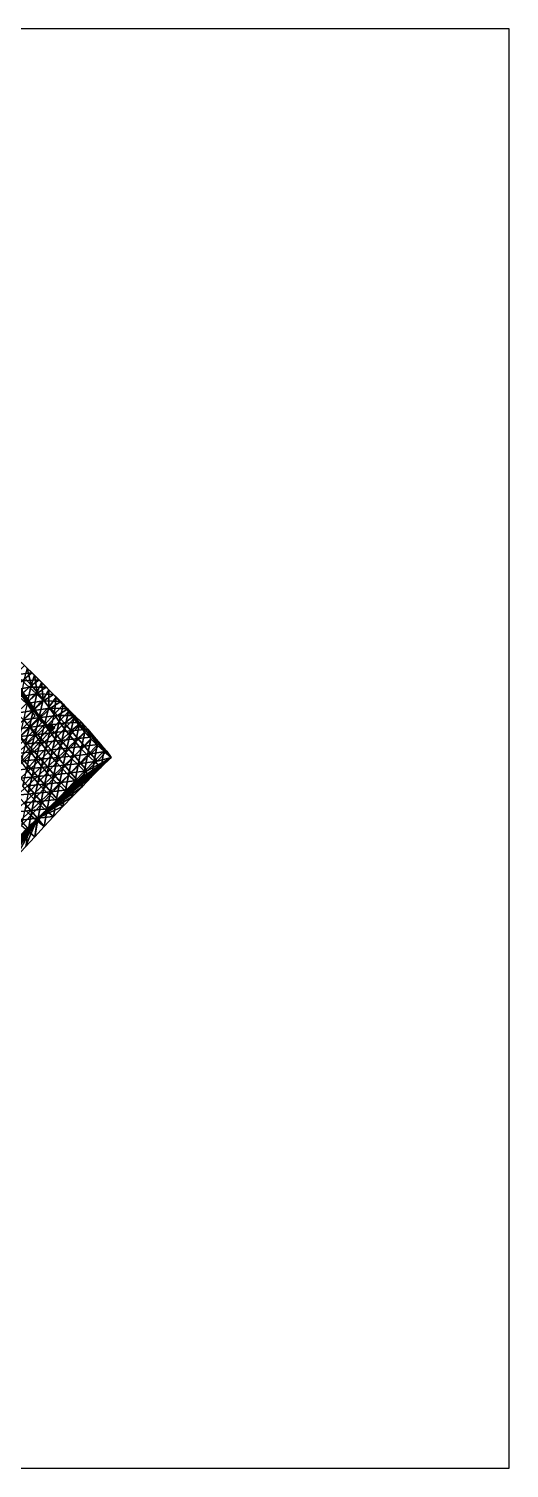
# Model space of a CAD drawing. Header units: metres. Extents: x 20040 to 21060, y 50040 to 51060.
# Drawn here: x 20719 to 21060, y 50040 to 51060 of the extents above; entities that cross this region are included whole.
import ezdxf

# ---------------------------------------------------------------- set-up
doc = ezdxf.new("R2010")
doc.units = ezdxf.units.M

msp = doc.modelspace()

# ---------------------------------------------------------------- linework, layer by layer
at = {"layer": 'DEV_D01_reamer'}
msp.add_polyline3d([(20733.275, 50563.71, 501.5), (20736.103, 50566.539, 501.5)], dxfattribs=at)
at = {"layer": 'DEV_D02_reamer'}
msp.add_polyline3d([(20733.444, 50563.541, 501.5), (20736.273, 50566.369, 501.5)], dxfattribs=at)
at = {"layer": 'DEV_D03_reamer'}
msp.add_polyline3d([(20733.359, 50563.625, 501.62), (20736.188, 50566.454, 501.62)], dxfattribs=at)
at = {"layer": 'DEV_D04_reamer'}
msp.add_polyline3d([(20733.359, 50563.625, 501.38), (20736.188, 50566.454, 501.38)], dxfattribs=at)
at = {"layer": 'DEV_D05_cut'}
msp.add_polyline3d([(20733.183, 50563.802, 501.75), (20736.011, 50566.631, 501.75)], dxfattribs=at)
at = {"layer": 'DEV_D06_cut'}
msp.add_polyline3d([(20733.536, 50563.449, 501.75), (20736.365, 50566.277, 501.75)], dxfattribs=at)
at = {"layer": 'DEV_D07_cut'}
msp.add_polyline3d([(20733.183, 50563.802, 501.25), (20736.011, 50566.631, 501.25)], dxfattribs=at)
at = {"layer": 'DEV_D08_cut'}
msp.add_polyline3d([(20733.536, 50563.449, 501.25), (20736.365, 50566.277, 501.25)], dxfattribs=at)
at = {"layer": 'DEV_D09_cut'}
msp.add_polyline3d([(20732.97, 50564.014, 501.5), (20735.799, 50566.843, 501.5)], dxfattribs=at)
at = {"layer": 'DEV_D10_cut'}
msp.add_polyline3d([(20733.748, 50563.237, 501.5), (20736.577, 50566.065, 501.5)], dxfattribs=at)
at = {"layer": 'DEV_D11_cut'}
msp.add_polyline3d([(20733.359, 50563.625, 502.05), (20736.188, 50566.454, 502.05)], dxfattribs=at)
at = {"layer": 'DEV_D12_cut'}
msp.add_polyline3d([(20733.359, 50563.625, 500.95), (20736.188, 50566.454, 500.95)], dxfattribs=at)
at = {"layer": 'DEV_D13_easer'}
msp.add_polyline3d([(20732.228, 50564.757, 500.7), (20735.056, 50567.585, 500.7)], dxfattribs=at)
at = {"layer": 'DEV_D14_easer'}
msp.add_polyline3d([(20732.794, 50564.191, 500.7), (20735.622, 50567.02, 500.7)], dxfattribs=at)
at = {"layer": 'DEV_D15_easer'}
msp.add_polyline3d([(20733.925, 50563.06, 500.7), (20736.753, 50565.888, 500.7)], dxfattribs=at)
at = {"layer": 'DEV_D16_easer'}
msp.add_polyline3d([(20734.491, 50562.494, 500.7), (20737.319, 50565.323, 500.7)], dxfattribs=at)
at = {"layer": 'DEV_D17_easer'}
msp.add_polyline3d([(20732.228, 50564.757, 502.3), (20735.056, 50567.585, 502.3)], dxfattribs=at)
at = {"layer": 'DEV_D18_easer'}
msp.add_polyline3d([(20732.794, 50564.191, 502.3), (20735.622, 50567.02, 502.3)], dxfattribs=at)
at = {"layer": 'DEV_D19_easer'}
msp.add_polyline3d([(20733.925, 50563.06, 502.3), (20736.753, 50565.888, 502.3)], dxfattribs=at)
at = {"layer": 'DEV_D20_easer'}
msp.add_polyline3d([(20734.491, 50562.494, 502.3), (20737.319, 50565.323, 502.3)], dxfattribs=at)
at = {"layer": 'DEV_D21_easer'}
msp.add_polyline3d([(20732.228, 50564.757, 503.2), (20735.056, 50567.585, 503.2)], dxfattribs=at)
at = {"layer": 'DEV_D22_easer'}
msp.add_polyline3d([(20732.794, 50564.191, 503.2), (20735.622, 50567.02, 503.2)], dxfattribs=at)
at = {"layer": 'DEV_D23_easer'}
msp.add_polyline3d([(20733.925, 50563.06, 503.2), (20736.753, 50565.888, 503.2)], dxfattribs=at)
at = {"layer": 'DEV_D24_easer'}
msp.add_polyline3d([(20734.491, 50562.494, 503.2), (20737.319, 50565.323, 503.2)], dxfattribs=at)
at = {"layer": 'DEV_D25_lifter'}
msp.add_polyline3d([(20731.733, 50565.252, 500.15), (20734.561, 50568.08, 500.15)], dxfattribs=at)
at = {"layer": 'DEV_D26_lifter'}
msp.add_polyline3d([(20732.299, 50564.686, 500.15), (20735.127, 50567.515, 500.15)], dxfattribs=at)
at = {"layer": 'DEV_D27_lifter'}
msp.add_polyline3d([(20732.829, 50564.156, 500.15), (20735.657, 50566.984, 500.15)], dxfattribs=at)
at = {"layer": 'DEV_D28_lifter'}
msp.add_polyline3d([(20733.359, 50563.625, 500.15), (20736.188, 50566.454, 500.15)], dxfattribs=at)
at = {"layer": 'DEV_D29_lifter'}
msp.add_polyline3d([(20733.89, 50563.095, 500.15), (20736.718, 50565.924, 500.15)], dxfattribs=at)
at = {"layer": 'DEV_D30_lifter'}
msp.add_polyline3d([(20734.42, 50562.565, 500.15), (20737.248, 50565.393, 500.15)], dxfattribs=at)
at = {"layer": 'DEV_D31_lifter'}
msp.add_polyline3d([(20734.986, 50561.999, 500.15), (20737.814, 50564.828, 500.15)], dxfattribs=at)
at = {"layer": 'DEV_D32_wall'}
msp.add_polyline3d([(20731.662, 50565.323, 500.9), (20734.491, 50568.151, 500.9)], dxfattribs=at)
at = {"layer": 'DEV_D33_wall'}
msp.add_polyline3d([(20735.056, 50561.928, 500.9), (20737.885, 50564.757, 500.9)], dxfattribs=at)
at = {"layer": 'DEV_D34_wall'}
msp.add_polyline3d([(20731.662, 50565.323, 501.9), (20734.491, 50568.151, 501.9)], dxfattribs=at)
at = {"layer": 'DEV_D35_wall'}
msp.add_polyline3d([(20735.056, 50561.928, 501.9), (20737.885, 50564.757, 501.9)], dxfattribs=at)
at = {"layer": 'DEV_D36_wall'}
msp.add_polyline3d([(20731.662, 50565.323, 502.9), (20734.491, 50568.151, 502.9)], dxfattribs=at)
at = {"layer": 'DEV_D37_wall'}
msp.add_polyline3d([(20735.056, 50561.928, 502.9), (20737.885, 50564.757, 502.9)], dxfattribs=at)
at = {"layer": 'DEV_D38_wall'}
msp.add_polyline3d([(20731.662, 50565.323, 503.8), (20734.491, 50568.151, 503.8)], dxfattribs=at)
at = {"layer": 'DEV_D39_wall'}
msp.add_polyline3d([(20735.056, 50561.928, 503.8), (20737.885, 50564.757, 503.8)], dxfattribs=at)
at = {"layer": 'DEV_D40_back'}
msp.add_polyline3d([(20731.627, 50565.358, 503.9), (20734.455, 50568.186, 503.9)], dxfattribs=at)
at = {"layer": 'DEV_D41_back'}
msp.add_polyline3d([(20731.759, 50565.226, 504.283), (20734.587, 50568.054, 504.283)], dxfattribs=at)
at = {"layer": 'DEV_D42_back'}
msp.add_polyline3d([(20732.134, 50564.85, 504.607), (20734.963, 50567.679, 504.607)], dxfattribs=at)
at = {"layer": 'DEV_D43_back'}
msp.add_polyline3d([(20732.696, 50564.288, 504.824), (20735.525, 50567.117, 504.824)], dxfattribs=at)
at = {"layer": 'DEV_D44_back'}
msp.add_polyline3d([(20733.359, 50563.625, 504.9), (20736.188, 50566.454, 504.9)], dxfattribs=at)
at = {"layer": 'DEV_D45_back'}
msp.add_polyline3d([(20734.022, 50562.963, 504.824), (20736.851, 50565.791, 504.824)], dxfattribs=at)
at = {"layer": 'DEV_D46_back'}
msp.add_polyline3d([(20734.584, 50562.4, 504.607), (20737.413, 50565.229, 504.607)], dxfattribs=at)
at = {"layer": 'DEV_D47_back'}
msp.add_polyline3d([(20734.96, 50562.025, 504.283), (20737.788, 50564.853, 504.283)], dxfattribs=at)
at = {"layer": 'DEV_D48_back'}
msp.add_polyline3d([(20735.092, 50561.893, 503.9), (20737.92, 50564.721, 503.9)], dxfattribs=at)
at = {"layer": 'Drain_RL500_NE'}
msp.add_polyline3d([(20604.604, 50434.87, 499.7), (20611.675, 50441.941, 499.8), (20618.746, 50449.012, 499.9), (20625.817, 50456.083, 500), (20632.888, 50463.155, 500.1), (20639.959, 50470.226, 500.2), (20647.031, 50477.297, 500.3), (20654.102, 50484.368, 500.4), (20661.173, 50491.439, 500.5), (20668.244, 50498.51, 500.6), (20675.315, 50505.581, 500.7), (20682.386, 50512.652, 500.8), (20689.457, 50519.723, 500.9), (20696.528, 50526.794, 501), (20703.599, 50533.865, 501.1), (20710.67, 50540.936, 501.2), (20717.741, 50548.007, 501.3), (20724.812, 50555.078, 501.4), (20731.883, 50562.149, 501.5)], dxfattribs=at)
at = {"layer": 'Drain_RL525_NE'}
msp.add_polyline3d([(20599.805, 50439.544, 524.7), (20606.876, 50446.615, 524.8), (20613.947, 50453.686, 524.9), (20621.018, 50460.757, 525), (20628.089, 50467.829, 525.1), (20635.16, 50474.9, 525.2), (20642.231, 50481.971, 525.3), (20649.302, 50489.042, 525.4), (20656.373, 50496.113, 525.5), (20663.444, 50503.184, 525.6), (20670.515, 50510.255, 525.7), (20677.586, 50517.326, 525.8), (20684.658, 50524.397, 525.9), (20691.729, 50531.468, 526), (20698.8, 50538.539, 526.1), (20705.871, 50545.61, 526.2), (20712.942, 50552.681, 526.3), (20720.013, 50559.752, 526.4), (20727.084, 50566.823, 526.5)], dxfattribs=at)
at = {"layer": 'Drain_RL550_NE'}
msp.add_polyline3d([(20594.984, 50444.197, 549.7), (20602.055, 50451.268, 549.8), (20609.126, 50458.339, 549.9), (20616.197, 50465.41, 550), (20623.268, 50472.481, 550.1), (20630.339, 50479.552, 550.2), (20637.41, 50486.623, 550.3), (20644.481, 50493.694, 550.4), (20651.552, 50500.765, 550.5), (20658.623, 50507.836, 550.6), (20665.694, 50514.907, 550.7), (20672.765, 50521.978, 550.8), (20679.836, 50529.049, 550.9), (20686.907, 50536.12, 551), (20693.979, 50543.192, 551.1), (20701.05, 50550.263, 551.2), (20708.121, 50557.334, 551.3), (20715.192, 50564.405, 551.4), (20722.263, 50571.476, 551.5)], dxfattribs=at)
at = {"layer": 'Lease_boundary'}
msp.add_polyline3d([(20040, 50040, 988.591), (21060, 50040, 939.707), (21060, 51060, 965.073), (20040, 51060, 961.717)], close=True, dxfattribs=at)
at = {"layer": 'OreDrive_RL500'}
msp.add_polyline3d([(20719.217, 50549.483, 500), (20726.288, 50556.554, 500), (20733.359, 50563.625, 500)], dxfattribs=at)
at = {"layer": 'OreDrive_RL525'}
msp.add_polyline3d([(20714.481, 50554.22, 525), (20721.552, 50561.291, 525), (20728.623, 50568.362, 525)], dxfattribs=at)
at = {"layer": 'OreDrive_RL550'}
msp.add_polyline3d([(20716.815, 50566.028, 550), (20723.886, 50573.099, 550)], dxfattribs=at)
at = {"layer": 'VEIN_interpreted'}
for points in [[(20711.445, 50613.495, 665), (20718.362, 50606.907, 665), (20723.396, 50601.873, 640)], [(20711.445, 50613.495, 665), (20723.396, 50601.873, 640), (20716.468, 50608.801, 640)], [(20709.595, 50602.294, 640), (20716.468, 50608.801, 640), (20721.566, 50603.703, 615)], [(20709.595, 50602.294, 640), (20721.566, 50603.703, 615), (20714.614, 50597.97, 615)], [(20714.614, 50597.97, 615), (20721.566, 50603.703, 615), (20726.707, 50598.562, 590)], [(20718.362, 50606.907, 665), (20716.381, 50600.069, 665), (20721.082, 50594.983, 640)], [(20716.468, 50608.801, 640), (20723.396, 50601.873, 640), (20728.502, 50596.767, 615)], [(20716.468, 50608.801, 640), (20728.502, 50596.767, 615), (20721.566, 50603.703, 615)], [(20718.362, 50606.907, 665), (20721.082, 50594.983, 640), (20723.396, 50601.873, 640)], [(20721.566, 50603.703, 615), (20728.502, 50596.767, 615), (20733.649, 50591.62, 590)], [(20721.566, 50603.703, 615), (20733.649, 50591.62, 590), (20726.707, 50598.562, 590)], [(20707.704, 50591.01, 615), (20714.614, 50597.97, 615), (20719.687, 50593.447, 590)], [(20707.704, 50591.01, 615), (20719.687, 50593.447, 590), (20712.695, 50586.557, 590)], [(20712.695, 50586.557, 590), (20719.687, 50593.447, 590), (20724.782, 50588.71, 565)], [(20716.381, 50600.069, 665), (20714.068, 50588.141, 640), (20721.082, 50594.983, 640)], [(20721.082, 50594.983, 640), (20714.068, 50588.141, 640), (20718.529, 50582.899, 615)], [(20714.614, 50597.97, 615), (20726.707, 50598.562, 590), (20719.687, 50593.447, 590)], [(20721.082, 50594.983, 640), (20718.529, 50582.899, 615), (20725.481, 50589.819, 615)], [(20719.687, 50593.447, 590), (20726.707, 50598.562, 590), (20731.859, 50593.41, 565)], [(20719.687, 50593.447, 590), (20731.859, 50593.41, 565), (20724.782, 50588.71, 565)], [(20723.396, 50601.873, 640), (20721.082, 50594.983, 640), (20725.481, 50589.819, 615)], [(20723.396, 50601.873, 640), (20725.481, 50589.819, 615), (20728.502, 50596.767, 615)], [(20724.782, 50588.71, 565), (20731.859, 50593.41, 565), (20736.986, 50588.283, 540)], [(20728.502, 50596.767, 615), (20725.481, 50589.819, 615), (20729.612, 50584.607, 590)], [(20726.707, 50598.562, 590), (20733.649, 50591.62, 590), (20738.804, 50586.465, 565)], [(20726.707, 50598.562, 590), (20738.804, 50586.465, 565), (20731.859, 50593.41, 565)], [(20728.502, 50596.767, 615), (20729.612, 50584.607, 590), (20733.649, 50591.62, 590)], [(20731.859, 50593.41, 565), (20738.804, 50586.465, 565), (20743.932, 50581.337, 540)], [(20731.859, 50593.41, 565), (20743.932, 50581.337, 540), (20736.986, 50588.283, 540)], [(20710.691, 50575.024, 565), (20717.715, 50581.888, 565), (20722.739, 50577, 540)], [(20712.695, 50586.557, 590), (20724.782, 50588.71, 565), (20717.715, 50581.888, 565)], [(20718.529, 50582.899, 615), (20715.793, 50570.66, 590), (20722.726, 50577.611, 590)], [(20717.715, 50581.888, 565), (20724.782, 50588.71, 565), (20729.866, 50583.761, 540)], [(20717.715, 50581.888, 565), (20729.866, 50583.761, 540), (20722.739, 50577, 540)], [(20725.481, 50589.819, 615), (20718.529, 50582.899, 615), (20722.726, 50577.611, 590)], [(20725.481, 50589.819, 615), (20722.726, 50577.611, 590), (20729.612, 50584.607, 590)], [(20729.612, 50584.607, 590), (20722.726, 50577.611, 590), (20726.706, 50572.317, 565)], [(20722.739, 50577, 540), (20729.866, 50583.761, 540), (20734.907, 50578.621, 515)], [(20724.782, 50588.71, 565), (20736.986, 50588.283, 540), (20729.866, 50583.761, 540)], [(20729.612, 50584.607, 590), (20726.706, 50572.317, 565), (20733.529, 50579.382, 565)], [(20733.649, 50591.62, 590), (20729.612, 50584.607, 590), (20733.529, 50579.382, 565)], [(20729.866, 50583.761, 540), (20736.986, 50588.283, 540), (20742.056, 50583.213, 515)], [(20729.866, 50583.761, 540), (20742.056, 50583.213, 515), (20734.907, 50578.621, 515)], [(20733.649, 50591.62, 590), (20733.529, 50579.382, 565), (20738.804, 50586.465, 565)], [(20738.804, 50586.465, 565), (20733.529, 50579.382, 565), (20737.298, 50574.186, 540)], [(20734.907, 50578.621, 515), (20742.056, 50583.213, 515), (20747.043, 50578.226, 490)], [(20736.986, 50588.283, 540), (20743.932, 50581.337, 540), (20747.691, 50576.244, 515)], [(20736.986, 50588.283, 540), (20747.691, 50576.244, 515), (20742.056, 50583.213, 515)], [(20738.804, 50586.465, 565), (20737.298, 50574.186, 540), (20743.932, 50581.337, 540)], [(20742.056, 50583.213, 515), (20747.691, 50576.244, 515), (20751.374, 50571.235, 490)], [(20742.056, 50583.213, 515), (20751.374, 50571.235, 490), (20747.043, 50578.226, 490)], [(20710.691, 50575.024, 565), (20722.739, 50577, 540), (20715.646, 50570.202, 540)], [(20715.646, 50570.202, 540), (20722.739, 50577, 540), (20727.738, 50571.907, 515)], [(20715.646, 50570.202, 540), (20727.738, 50571.907, 515), (20720.593, 50565.167, 515)], [(20722.726, 50577.611, 590), (20715.793, 50570.66, 590), (20719.839, 50565.294, 565)], [(20722.726, 50577.611, 590), (20719.839, 50565.294, 565), (20726.706, 50572.317, 565)], [(20726.706, 50572.317, 565), (20719.839, 50565.294, 565), (20723.728, 50559.976, 540)], [(20720.593, 50565.167, 515), (20727.738, 50571.907, 515), (20732.688, 50566.641, 490)], [(20722.739, 50577, 540), (20734.907, 50578.621, 515), (20727.738, 50571.907, 515)], [(20726.706, 50572.317, 565), (20723.728, 50559.976, 540), (20730.532, 50567.063, 540)], [(20733.529, 50579.382, 565), (20726.706, 50572.317, 565), (20730.532, 50567.063, 540)], [(20727.738, 50571.907, 515), (20734.907, 50578.621, 515), (20739.879, 50573.325, 490)], [(20727.738, 50571.907, 515), (20739.879, 50573.325, 490), (20732.688, 50566.641, 490)], [(20733.529, 50579.382, 565), (20730.532, 50567.063, 540), (20737.298, 50574.186, 540)], [(20737.298, 50574.186, 540), (20730.532, 50567.063, 540), (20734.273, 50561.895, 515)], [(20732.688, 50566.641, 490), (20739.879, 50573.325, 490), (20744.763, 50567.917, 465)], [(20737.298, 50574.186, 540), (20734.273, 50561.895, 515), (20740.993, 50569.059, 515)], [(20734.907, 50578.621, 515), (20747.043, 50578.226, 490), (20739.879, 50573.325, 490)], [(20743.932, 50581.337, 540), (20737.298, 50574.186, 540), (20740.993, 50569.059, 515)], [(20739.879, 50573.325, 490), (20747.043, 50578.226, 490), (20751.926, 50573.343, 465)], [(20739.879, 50573.325, 490), (20751.926, 50573.343, 465), (20744.763, 50567.917, 465)], [(20743.932, 50581.337, 540), (20740.993, 50569.059, 515), (20747.691, 50576.244, 515)], [(20747.691, 50576.244, 515), (20740.993, 50569.059, 515), (20744.696, 50564.038, 490)], [(20747.691, 50576.244, 515), (20744.696, 50564.038, 490), (20751.374, 50571.235, 490)], [(20744.763, 50567.917, 465), (20751.926, 50573.343, 465), (20756.693, 50568.576, 440)], [(20747.043, 50578.226, 490), (20751.374, 50571.235, 490), (20755.163, 50566.339, 465)], [(20747.043, 50578.226, 490), (20755.163, 50566.339, 465), (20751.926, 50573.343, 465)], [(20751.926, 50573.343, 465), (20755.163, 50566.339, 465), (20759.129, 50561.573, 440)], [(20751.926, 50573.343, 465), (20759.129, 50561.573, 440), (20756.693, 50568.576, 440)], [(20708.594, 50563.363, 540), (20715.646, 50570.202, 540), (20720.593, 50565.167, 515)], [(20708.594, 50563.363, 540), (20720.593, 50565.167, 515), (20713.48, 50558.393, 515)], [(20715.793, 50570.66, 590), (20712.926, 50558.316, 565), (20719.839, 50565.294, 565)], [(20719.839, 50565.294, 565), (20712.926, 50558.316, 565), (20716.882, 50552.93, 540)], [(20713.48, 50558.393, 515), (20720.593, 50565.167, 515), (20725.51, 50559.943, 490)], [(20719.839, 50565.294, 565), (20716.882, 50552.93, 540), (20723.728, 50559.976, 540)], [(20720.593, 50565.167, 515), (20732.688, 50566.641, 490), (20725.51, 50559.943, 490)], [(20730.532, 50567.063, 540), (20723.728, 50559.976, 540), (20727.526, 50554.756, 515)], [(20725.51, 50559.943, 490), (20732.688, 50566.641, 490), (20737.571, 50561.245, 465)], [(20730.532, 50567.063, 540), (20727.526, 50554.756, 515), (20734.273, 50561.895, 515)], [(20734.273, 50561.895, 515), (20727.526, 50554.756, 515), (20731.304, 50549.678, 490)], [(20734.273, 50561.895, 515), (20731.304, 50549.678, 490), (20738.009, 50556.85, 490)], [(20732.688, 50566.641, 490), (20744.763, 50567.917, 465), (20737.571, 50561.245, 465)], [(20740.993, 50569.059, 515), (20734.273, 50561.895, 515), (20738.009, 50556.85, 490)], [(20737.571, 50561.245, 465), (20744.763, 50567.917, 465), (20749.549, 50562.45, 440)], [(20737.571, 50561.245, 465), (20749.549, 50562.45, 440), (20742.379, 50555.771, 440)], [(20740.993, 50569.059, 515), (20738.009, 50556.85, 490), (20744.696, 50564.038, 490)], [(20744.696, 50564.038, 490), (20738.009, 50556.85, 490), (20741.815, 50551.959, 465)], [(20744.696, 50564.038, 490), (20741.815, 50551.959, 465), (20748.487, 50559.151, 465)], [(20742.379, 50555.771, 440), (20749.549, 50562.45, 440), (20754.237, 50556.981, 415)], [(20751.374, 50571.235, 490), (20744.696, 50564.038, 490), (20748.487, 50559.151, 465)], [(20744.763, 50567.917, 465), (20756.693, 50568.576, 440), (20749.549, 50562.45, 440)], [(20751.374, 50571.235, 490), (20748.487, 50559.151, 465), (20755.163, 50566.339, 465)], [(20755.163, 50566.339, 465), (20748.487, 50559.151, 465), (20752.437, 50554.415, 440)], [(20749.549, 50562.45, 440), (20756.693, 50568.576, 440), (20761.338, 50563.718, 415)], [(20749.549, 50562.45, 440), (20761.338, 50563.718, 415), (20754.237, 50556.981, 415)], [(20755.163, 50566.339, 465), (20752.437, 50554.415, 440), (20759.129, 50561.573, 440)], [(20759.129, 50561.573, 440), (20752.437, 50554.415, 440), (20756.61, 50549.832, 415)], [(20754.237, 50556.981, 415), (20761.338, 50563.718, 415), (20765.868, 50558.356, 390)], [(20759.129, 50561.573, 440), (20756.61, 50549.832, 415), (20763.336, 50556.943, 415)], [(20756.693, 50568.576, 440), (20759.129, 50561.573, 440), (20763.336, 50556.943, 415)], [(20756.693, 50568.576, 440), (20763.336, 50556.943, 415), (20761.338, 50563.718, 415)], [(20761.338, 50563.718, 415), (20763.336, 50556.943, 415), (20767.828, 50552.436, 390)], [(20761.338, 50563.718, 415), (20767.828, 50552.436, 390), (20765.868, 50558.356, 390)], [(20711.224, 50546.472, 490), (20718.353, 50553.222, 490), (20723.2, 50547.888, 465)], [(20713.48, 50558.393, 515), (20725.51, 50559.943, 490), (20718.353, 50553.222, 490)], [(20716.882, 50552.93, 540), (20713.921, 50540.584, 515), (20720.743, 50547.651, 515)], [(20723.728, 50559.976, 540), (20716.882, 50552.93, 540), (20720.743, 50547.651, 515)], [(20718.353, 50553.222, 490), (20725.51, 50559.943, 490), (20730.381, 50554.571, 465)], [(20718.353, 50553.222, 490), (20730.381, 50554.571, 465), (20723.2, 50547.888, 465)], [(20723.728, 50559.976, 540), (20720.743, 50547.651, 515), (20727.526, 50554.756, 515)], [(20727.526, 50554.756, 515), (20720.743, 50547.651, 515), (20724.575, 50542.529, 490)], [(20723.2, 50547.888, 465), (20730.381, 50554.571, 465), (20735.197, 50549.103, 440)], [(20727.526, 50554.756, 515), (20724.575, 50542.529, 490), (20731.304, 50549.678, 490)], [(20725.51, 50559.943, 490), (20737.571, 50561.245, 465), (20730.381, 50554.571, 465)], [(20730.381, 50554.571, 465), (20737.571, 50561.245, 465), (20742.379, 50555.771, 440)], [(20730.381, 50554.571, 465), (20742.379, 50555.771, 440), (20735.197, 50549.103, 440)], [(20738.009, 50556.85, 490), (20731.304, 50549.678, 490), (20735.138, 50544.772, 465)], [(20738.009, 50556.85, 490), (20735.138, 50544.772, 465), (20741.815, 50551.959, 465)], [(20741.815, 50551.959, 465), (20735.138, 50544.772, 465), (20739.096, 50540.057, 440)], [(20735.197, 50549.103, 440), (20742.379, 50555.771, 440), (20747.107, 50550.276, 415)], [(20741.815, 50551.959, 465), (20739.096, 50540.057, 440), (20745.762, 50547.24, 440)], [(20748.487, 50559.151, 465), (20741.815, 50551.959, 465), (20745.762, 50547.24, 440)], [(20742.379, 50555.771, 440), (20754.237, 50556.981, 415), (20747.107, 50550.276, 415)], [(20748.487, 50559.151, 465), (20745.762, 50547.24, 440), (20752.437, 50554.415, 440)], [(20752.437, 50554.415, 440), (20745.762, 50547.24, 440), (20749.912, 50542.695, 415)], [(20747.107, 50550.276, 415), (20754.237, 50556.981, 415), (20758.833, 50551.569, 390)], [(20747.107, 50550.276, 415), (20758.833, 50551.569, 390), (20751.761, 50544.82, 390)], [(20752.437, 50554.415, 440), (20749.912, 50542.695, 415), (20756.61, 50549.832, 415)], [(20751.761, 50544.82, 390), (20758.833, 50551.569, 390), (20763.352, 50546.266, 365)], [(20754.237, 50556.981, 415), (20765.868, 50558.356, 390), (20758.833, 50551.569, 390)], [(20763.336, 50556.943, 415), (20756.61, 50549.832, 415), (20761.052, 50545.39, 390)], [(20758.833, 50551.569, 390), (20765.868, 50558.356, 390), (20770.312, 50553.113, 365)], [(20758.833, 50551.569, 390), (20770.312, 50553.113, 365), (20763.352, 50546.266, 365)], [(20763.336, 50556.943, 415), (20761.052, 50545.39, 390), (20767.828, 50552.436, 390)], [(20767.828, 50552.436, 390), (20761.052, 50545.39, 390), (20765.794, 50541.061, 365)], [(20763.352, 50546.266, 365), (20770.312, 50553.113, 365), (20774.694, 50548.029, 340)], [(20767.828, 50552.436, 390), (20765.794, 50541.061, 365), (20772.632, 50548.03, 365)], [(20765.868, 50558.356, 390), (20767.828, 50552.436, 390), (20772.632, 50548.03, 365)], [(20765.868, 50558.356, 390), (20772.632, 50548.03, 365), (20770.312, 50553.113, 365)], [(20770.312, 50553.113, 365), (20772.632, 50548.03, 365), (20777.748, 50543.69, 340)], [(20770.312, 50553.113, 365), (20777.748, 50543.69, 340), (20774.694, 50548.029, 340)], [(20708.896, 50534.459, 465), (20716.036, 50541.186, 465), (20720.833, 50535.768, 440)], [(20711.224, 50546.472, 490), (20723.2, 50547.888, 465), (20716.036, 50541.186, 465)], [(20720.743, 50547.651, 515), (20713.921, 50540.584, 515), (20717.815, 50535.41, 490)], [(20716.036, 50541.186, 465), (20723.2, 50547.888, 465), (20728.013, 50542.438, 440)], [(20716.036, 50541.186, 465), (20728.013, 50542.438, 440), (20720.833, 50535.768, 440)], [(20720.743, 50547.651, 515), (20717.815, 50535.41, 490), (20724.575, 50542.529, 490)], [(20724.575, 50542.529, 490), (20717.815, 50535.41, 490), (20721.74, 50530.439, 465)], [(20720.833, 50535.768, 440), (20728.013, 50542.438, 440), (20732.787, 50536.929, 415)], [(20724.575, 50542.529, 490), (20721.74, 50530.439, 465), (20728.449, 50537.596, 465)], [(20723.2, 50547.888, 465), (20735.197, 50549.103, 440), (20728.013, 50542.438, 440)], [(20731.304, 50549.678, 490), (20724.575, 50542.529, 490), (20728.449, 50537.596, 465)], [(20725.658, 50500.54, 340), (20732.769, 50507.214, 340), (20777.748, 50543.69, 340)], [(20725.658, 50500.54, 340), (20777.748, 50543.69, 340), (20770.841, 50536.805, 340)], [(20728.013, 50542.438, 440), (20735.197, 50549.103, 440), (20739.955, 50543.594, 415)], [(20728.013, 50542.438, 440), (20739.955, 50543.594, 415), (20732.787, 50536.929, 415)], [(20731.304, 50549.678, 490), (20728.449, 50537.596, 465), (20735.138, 50544.772, 465)], [(20735.138, 50544.772, 465), (20728.449, 50537.596, 465), (20732.43, 50532.874, 440)], [(20735.138, 50544.772, 465), (20732.43, 50532.874, 440), (20739.096, 50540.057, 440)], [(20732.769, 50507.214, 340), (20739.853, 50513.917, 340), (20777.748, 50543.69, 340)], [(20732.787, 50536.929, 415), (20739.955, 50543.594, 415), (20744.656, 50538.106, 390)], [(20735.197, 50549.103, 440), (20747.107, 50550.276, 415), (20739.955, 50543.594, 415)], [(20745.762, 50547.24, 440), (20739.096, 50540.057, 440), (20743.236, 50535.537, 415)], [(20739.853, 50513.917, 340), (20746.903, 50520.654, 340), (20777.748, 50543.69, 340)], [(20739.955, 50543.594, 415), (20747.107, 50550.276, 415), (20751.761, 50544.82, 390)], [(20739.955, 50543.594, 415), (20751.761, 50544.82, 390), (20744.656, 50538.106, 390)], [(20745.762, 50547.24, 440), (20743.236, 50535.537, 415), (20749.912, 50542.695, 415)], [(20749.912, 50542.695, 415), (20743.236, 50535.537, 415), (20747.608, 50531.196, 390)], [(20744.656, 50538.106, 390), (20751.761, 50544.82, 390), (20756.349, 50539.463, 365)], [(20746.903, 50520.654, 340), (20753.916, 50527.432, 340), (20777.748, 50543.69, 340)], [(20749.912, 50542.695, 415), (20747.608, 50531.196, 390), (20754.314, 50538.309, 390)], [(20756.61, 50549.832, 415), (20749.912, 50542.695, 415), (20754.314, 50538.309, 390)], [(20751.761, 50544.82, 390), (20763.352, 50546.266, 365), (20756.349, 50539.463, 365)], [(20753.916, 50527.432, 340), (20760.887, 50534.252, 340), (20777.748, 50543.69, 340)], [(20756.61, 50549.832, 415), (20754.314, 50538.309, 390), (20761.052, 50545.39, 390)], [(20761.052, 50545.39, 390), (20754.314, 50538.309, 390), (20759, 50534.05, 365)], [(20756.349, 50539.463, 365), (20763.352, 50546.266, 365), (20767.813, 50541.117, 340)], [(20756.349, 50539.463, 365), (20767.813, 50541.117, 340), (20760.887, 50534.252, 340)], [(20761.052, 50545.39, 390), (20759, 50534.05, 365), (20765.794, 50541.061, 365)], [(20765.794, 50541.061, 365), (20759, 50534.05, 365), (20763.98, 50529.874, 340)], [(20760.887, 50534.252, 340), (20767.813, 50541.117, 340), (20777.748, 50543.69, 340)], [(20763.352, 50546.266, 365), (20774.694, 50548.029, 340), (20767.813, 50541.117, 340)], [(20765.794, 50541.061, 365), (20763.98, 50529.874, 340), (20770.841, 50536.805, 340)], [(20772.632, 50548.03, 365), (20765.794, 50541.061, 365), (20770.841, 50536.805, 340)], [(20767.813, 50541.117, 340), (20774.694, 50548.029, 340), (20777.748, 50543.69, 340)], [(20772.632, 50548.03, 365), (20770.841, 50536.805, 340), (20777.748, 50543.69, 340)], [(20708.896, 50534.459, 465), (20720.833, 50535.768, 440), (20713.666, 50529.085, 440)], [(20713.666, 50529.085, 440), (20720.833, 50535.768, 440), (20725.612, 50530.271, 415)], [(20717.815, 50535.41, 490), (20715.002, 50523.309, 465), (20721.74, 50530.439, 465)], [(20720.833, 50535.768, 440), (20732.787, 50536.929, 415), (20725.612, 50530.271, 415)], [(20728.449, 50537.596, 465), (20721.74, 50530.439, 465), (20725.756, 50525.698, 440)], [(20725.612, 50530.271, 415), (20732.787, 50536.929, 415), (20737.525, 50531.421, 390)], [(20725.612, 50530.271, 415), (20737.525, 50531.421, 390), (20730.374, 50524.756, 390)], [(20725.658, 50500.54, 340), (20770.841, 50536.805, 340), (20763.98, 50529.874, 340)], [(20728.449, 50537.596, 465), (20725.756, 50525.698, 440), (20732.43, 50532.874, 440)], [(20732.43, 50532.874, 440), (20725.756, 50525.698, 440), (20729.916, 50521.192, 415)], [(20732.43, 50532.874, 440), (20729.916, 50521.192, 415), (20736.573, 50528.367, 415)], [(20730.374, 50524.756, 390), (20737.525, 50531.421, 390), (20742.228, 50525.977, 365)], [(20739.096, 50540.057, 440), (20732.43, 50532.874, 440), (20736.573, 50528.367, 415)], [(20732.787, 50536.929, 415), (20744.656, 50538.106, 390), (20737.525, 50531.421, 390)], [(20739.096, 50540.057, 440), (20736.573, 50528.367, 415), (20743.236, 50535.537, 415)], [(20743.236, 50535.537, 415), (20736.573, 50528.367, 415), (20740.928, 50524.059, 390)], [(20737.525, 50531.421, 390), (20744.656, 50538.106, 390), (20749.306, 50532.701, 365)], [(20737.525, 50531.421, 390), (20749.306, 50532.701, 365), (20742.228, 50525.977, 365)], [(20743.236, 50535.537, 415), (20740.928, 50524.059, 390), (20747.608, 50531.196, 390)], [(20747.608, 50531.196, 390), (20740.928, 50524.059, 390), (20745.528, 50519.915, 365)], [(20742.228, 50525.977, 365), (20749.306, 50532.701, 365), (20753.916, 50527.432, 340)], [(20744.656, 50538.106, 390), (20756.349, 50539.463, 365), (20749.306, 50532.701, 365)], [(20747.608, 50531.196, 390), (20745.528, 50519.915, 365), (20752.246, 50527, 365)], [(20754.314, 50538.309, 390), (20747.608, 50531.196, 390), (20752.246, 50527, 365)], [(20749.306, 50532.701, 365), (20756.349, 50539.463, 365), (20760.887, 50534.252, 340)], [(20749.306, 50532.701, 365), (20760.887, 50534.252, 340), (20753.916, 50527.432, 340)], [(20754.314, 50538.309, 390), (20752.246, 50527, 365), (20759, 50534.05, 365)], [(20759, 50534.05, 365), (20752.246, 50527, 365), (20757.164, 50522.899, 340)], [(20759, 50534.05, 365), (20757.164, 50522.899, 340), (20763.98, 50529.874, 340)], [(20711.271, 50516.947, 415), (20718.437, 50523.613, 415), (20723.211, 50518.104, 390)], [(20713.666, 50529.085, 440), (20725.612, 50530.271, 415), (20718.437, 50523.613, 415)], [(20721.74, 50530.439, 465), (20715.002, 50523.309, 465), (20719.066, 50518.537, 440)], [(20718.437, 50523.613, 415), (20725.612, 50530.271, 415), (20730.374, 50524.756, 390)], [(20718.437, 50523.613, 415), (20730.374, 50524.756, 390), (20723.211, 50518.104, 390)], [(20721.74, 50530.439, 465), (20719.066, 50518.537, 440), (20725.756, 50525.698, 440)], [(20725.756, 50525.698, 440), (20719.066, 50518.537, 440), (20723.256, 50514.019, 415)], [(20723.211, 50518.104, 390), (20730.374, 50524.756, 390), (20735.12, 50519.284, 365)], [(20725.756, 50525.698, 440), (20723.256, 50514.019, 415), (20729.916, 50521.192, 415)], [(20729.916, 50521.192, 415), (20723.256, 50514.019, 415), (20727.616, 50509.741, 390)], [(20725.658, 50500.54, 340), (20763.98, 50529.874, 340), (20757.164, 50522.899, 340)], [(20725.658, 50500.54, 340), (20757.164, 50522.899, 340), (20750.39, 50515.883, 340)], [(20729.916, 50521.192, 415), (20727.616, 50509.741, 390), (20734.267, 50516.905, 390)], [(20736.573, 50528.367, 415), (20729.916, 50521.192, 415), (20734.267, 50516.905, 390)], [(20730.374, 50524.756, 390), (20742.228, 50525.977, 365), (20735.12, 50519.284, 365)], [(20736.573, 50528.367, 415), (20734.267, 50516.905, 390), (20740.928, 50524.059, 390)], [(20740.928, 50524.059, 390), (20734.267, 50516.905, 390), (20738.84, 50512.802, 365)], [(20735.12, 50519.284, 365), (20742.228, 50525.977, 365), (20746.903, 50520.654, 340)], [(20735.12, 50519.284, 365), (20746.903, 50520.654, 340), (20739.853, 50513.917, 340)], [(20740.928, 50524.059, 390), (20738.84, 50512.802, 365), (20745.528, 50519.915, 365)], [(20742.228, 50525.977, 365), (20753.916, 50527.432, 340), (20746.903, 50520.654, 340)], [(20752.246, 50527, 365), (20745.528, 50519.915, 365), (20750.39, 50515.883, 340)], [(20752.246, 50527, 365), (20750.39, 50515.883, 340), (20757.164, 50522.899, 340)], [(20708.881, 50504.804, 390), (20716.044, 50511.456, 390), (20720.84, 50505.967, 365)], [(20711.271, 50516.947, 415), (20723.211, 50518.104, 390), (20716.044, 50511.456, 390)], [(20716.044, 50511.456, 390), (20723.211, 50518.104, 390), (20727.988, 50512.617, 365)], [(20716.044, 50511.456, 390), (20727.988, 50512.617, 365), (20720.84, 50505.967, 365)], [(20719.066, 50518.537, 440), (20716.585, 50506.857, 415), (20723.256, 50514.019, 415)], [(20723.256, 50514.019, 415), (20716.585, 50506.857, 415), (20720.967, 50502.575, 390)], [(20720.84, 50505.967, 365), (20727.988, 50512.617, 365), (20732.769, 50507.214, 340)], [(20723.256, 50514.019, 415), (20720.967, 50502.575, 390), (20727.616, 50509.741, 390)], [(20723.211, 50518.104, 390), (20735.12, 50519.284, 365), (20727.988, 50512.617, 365)], [(20725.658, 50500.54, 340), (20750.39, 50515.883, 340), (20743.656, 50508.829, 340)], [(20734.267, 50516.905, 390), (20727.616, 50509.741, 390), (20732.176, 50505.667, 365)], [(20727.988, 50512.617, 365), (20735.12, 50519.284, 365), (20739.853, 50513.917, 340)], [(20727.988, 50512.617, 365), (20739.853, 50513.917, 340), (20732.769, 50507.214, 340)], [(20734.267, 50516.905, 390), (20732.176, 50505.667, 365), (20738.84, 50512.802, 365)], [(20738.84, 50512.802, 365), (20732.176, 50505.667, 365), (20736.956, 50501.742, 340)], [(20738.84, 50512.802, 365), (20736.956, 50501.742, 340), (20743.656, 50508.829, 340)], [(20745.528, 50519.915, 365), (20738.84, 50512.802, 365), (20743.656, 50508.829, 340)], [(20745.528, 50519.915, 365), (20743.656, 50508.829, 340), (20750.39, 50515.883, 340)], [(20455.674, 50219.057, 340), (20718.526, 50493.888, 340), (20725.658, 50500.54, 340)], [(20455.674, 50219.057, 340), (20725.658, 50500.54, 340), (20509.057, 50274.666, 340)], [(20725.658, 50500.54, 340), (20515.85, 50281.664, 340), (20509.057, 50274.666, 340)], [(20725.658, 50500.54, 340), (20522.686, 50288.62, 340), (20515.85, 50281.664, 340)], [(20725.658, 50500.54, 340), (20529.567, 50295.53, 340), (20522.686, 50288.62, 340)], [(20725.658, 50500.54, 340), (20536.494, 50302.395, 340), (20529.567, 50295.53, 340)], [(20725.658, 50500.54, 340), (20543.466, 50309.215, 340), (20536.494, 50302.395, 340)], [(20725.658, 50500.54, 340), (20550.479, 50315.991, 340), (20543.466, 50309.215, 340)], [(20725.658, 50500.54, 340), (20557.53, 50322.729, 340), (20550.479, 50315.991, 340)], [(20725.658, 50500.54, 340), (20564.614, 50329.432, 340), (20557.53, 50322.729, 340)], [(20725.658, 50500.54, 340), (20571.724, 50336.106, 340), (20564.614, 50329.432, 340)], [(20725.658, 50500.54, 340), (20578.855, 50342.759, 340), (20571.724, 50336.106, 340)], [(20725.658, 50500.54, 340), (20585.999, 50349.398, 340), (20578.855, 50342.759, 340)], [(20725.658, 50500.54, 340), (20593.148, 50356.031, 340), (20585.999, 50349.398, 340)], [(20725.658, 50500.54, 340), (20600.295, 50362.667, 340), (20593.148, 50356.031, 340)], [(20725.658, 50500.54, 340), (20607.431, 50369.314, 340), (20600.295, 50362.667, 340)], [(20725.658, 50500.54, 340), (20614.55, 50375.98, 340), (20607.431, 50369.314, 340)], [(20725.658, 50500.54, 340), (20621.645, 50382.671, 340), (20614.55, 50375.98, 340)], [(20725.658, 50500.54, 340), (20628.709, 50389.395, 340), (20621.645, 50382.671, 340)], [(20725.658, 50500.54, 340), (20635.736, 50396.157, 340), (20628.709, 50389.395, 340)], [(20725.658, 50500.54, 340), (20642.724, 50402.96, 340), (20635.736, 50396.157, 340)], [(20725.658, 50500.54, 340), (20649.667, 50409.808, 340), (20642.724, 50402.96, 340)], [(20725.658, 50500.54, 340), (20656.566, 50416.702, 340), (20649.667, 50409.808, 340)], [(20725.658, 50500.54, 340), (20663.418, 50423.641, 340), (20656.566, 50416.702, 340)], [(20725.658, 50500.54, 340), (20670.226, 50430.624, 340), (20663.418, 50423.641, 340)], [(20725.658, 50500.54, 340), (20676.992, 50437.648, 340), (20670.226, 50430.624, 340)], [(20725.658, 50500.54, 340), (20683.719, 50444.708, 340), (20676.992, 50437.648, 340)], [(20725.658, 50500.54, 340), (20690.413, 50451.801, 340), (20683.719, 50444.708, 340)], [(20725.658, 50500.54, 340), (20697.081, 50458.918, 340), (20690.413, 50451.801, 340)], [(20725.658, 50500.54, 340), (20703.728, 50466.054, 340), (20697.081, 50458.918, 340)], [(20725.658, 50500.54, 340), (20710.363, 50473.201, 340), (20703.728, 50466.054, 340)], [(20708.881, 50504.804, 390), (20720.84, 50505.967, 365), (20713.683, 50499.325, 365)], [(20725.658, 50500.54, 340), (20716.996, 50480.351, 340), (20710.363, 50473.201, 340)], [(20713.683, 50499.325, 365), (20720.84, 50505.967, 365), (20725.658, 50500.54, 340)], [(20713.683, 50499.325, 365), (20725.658, 50500.54, 340), (20718.526, 50493.888, 340)], [(20716.585, 50506.857, 415), (20714.313, 50495.414, 390), (20720.967, 50502.575, 390)], [(20720.967, 50502.575, 390), (20714.313, 50495.414, 390), (20718.887, 50491.361, 365)], [(20725.658, 50500.54, 340), (20723.633, 50487.496, 340), (20716.996, 50480.351, 340)], [(20720.967, 50502.575, 390), (20718.887, 50491.361, 365), (20725.528, 50498.518, 365)], [(20720.84, 50505.967, 365), (20732.769, 50507.214, 340), (20725.658, 50500.54, 340)], [(20727.616, 50509.741, 390), (20720.967, 50502.575, 390), (20725.528, 50498.518, 365)], [(20725.658, 50500.54, 340), (20730.284, 50494.629, 340), (20723.633, 50487.496, 340)], [(20727.616, 50509.741, 390), (20725.528, 50498.518, 365), (20732.176, 50505.667, 365)], [(20732.176, 50505.667, 365), (20725.528, 50498.518, 365), (20730.284, 50494.629, 340)], [(20725.658, 50500.54, 340), (20743.656, 50508.829, 340), (20736.956, 50501.742, 340)], [(20725.658, 50500.54, 340), (20736.956, 50501.742, 340), (20730.284, 50494.629, 340)], [(20732.176, 50505.667, 365), (20730.284, 50494.629, 340), (20736.956, 50501.742, 340)], [(20718.887, 50491.361, 365), (20716.996, 50480.351, 340), (20723.633, 50487.496, 340)], [(20725.528, 50498.518, 365), (20718.887, 50491.361, 365), (20723.633, 50487.496, 340)], [(20725.528, 50498.518, 365), (20723.633, 50487.496, 340), (20730.284, 50494.629, 340)]]:
    msp.add_3dface(points, dxfattribs=at)
at = {"layer": 'Vent_RA_RL500'}
msp.add_polyline3d([(20733.359, 50563.625, 500), (20656.439, 50675.901, 500)], dxfattribs=at)
at = {"layer": 'Vent_RA_RL525'}
msp.add_polyline3d([(20728.623, 50568.362, 525), (20656.439, 50675.901, 525)], dxfattribs=at)
at = {"layer": 'Vent_RA_RL550'}
msp.add_polyline3d([(20723.886, 50573.099, 550), (20656.439, 50675.901, 550)], dxfattribs=at)

doc.saveas('drawing.dxf')
